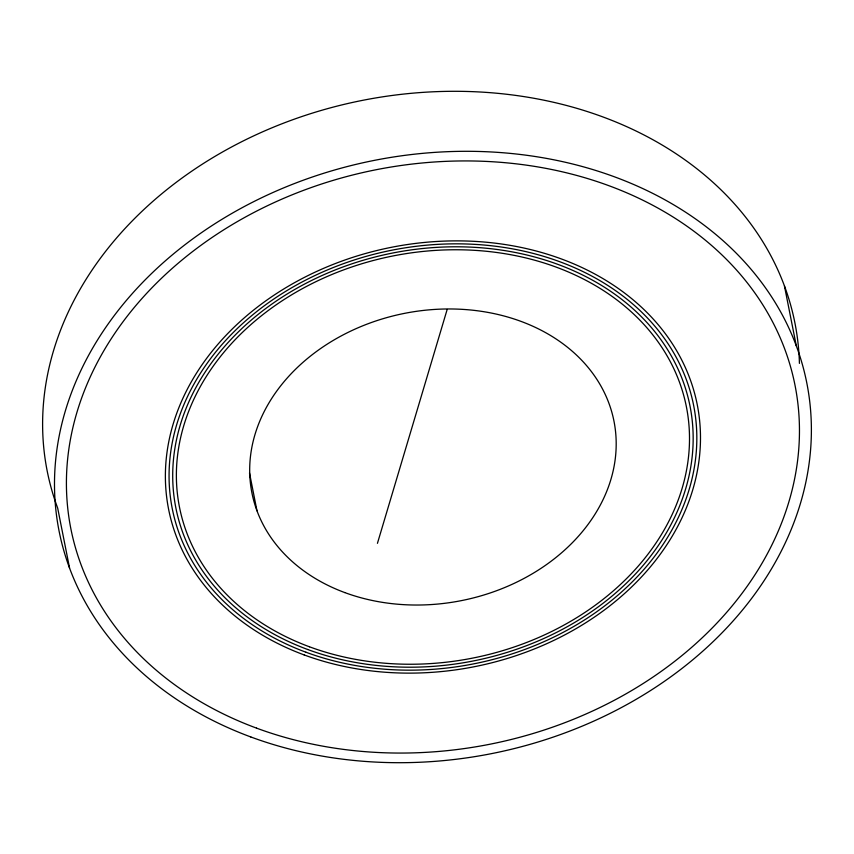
<?xml version="1.0" encoding="UTF-8"?>
<svg xmlns="http://www.w3.org/2000/svg" width="854" height="854" viewBox="0 0 854 854"><rect width="100%" height="100%" fill="white"/><g stroke="black" fill="none" stroke-linecap="round" stroke-linejoin="round"><path stroke-width="1.28" d="M377.436 543.336L447.165 309.458M784.431 285.887L796.312 345.881M249.496 472.967L256.979 510.809M69.569 568.113L57.688 508.119A381.119 302.359 -11.2 0 1 363.633 100.142A381.119 302.359 -11.2 0 1 799.419 363.388M256.52 728.12A369.109 292.826 -11.2 0 0 799.376 424.438A369.109 292.826 -11.2 0 0 242.92 218.432A369.109 292.826 -11.2 0 0 256.52 728.12M304.152 654.922A269.448 213.767 -11.2 0 0 700.429 433.234A269.448 213.767 -11.2 0 0 294.224 282.845A269.448 213.767 -11.2 0 0 304.152 654.922M344.728 592.559A184.549 146.418 -11.2 0 0 616.15 440.717A184.549 146.418 -11.2 0 0 337.928 337.714A184.549 146.418 -11.2 0 0 344.728 592.559M309.447 646.788A258.378 204.981 -11.2 0 0 689.445 434.206A258.378 204.981 -11.2 0 0 299.925 290.008A258.378 204.981 -11.2 0 0 309.447 646.788M307.686 649.499A262.061 207.906 -11.2 0 0 693.106 433.885A262.061 207.906 -11.2 0 0 298.025 287.617A262.061 207.906 -11.2 0 0 307.686 649.499M305.924 652.21A265.754 210.842 -11.2 0 0 696.768 433.554A265.754 210.842 -11.2 0 0 296.124 285.236A265.754 210.842 -11.2 0 0 305.924 652.21M250.777 736.949A381.119 302.359 -11.2 0 0 811.3 423.381A381.119 302.359 -11.2 0 0 236.739 210.671A381.119 302.359 -11.2 0 0 250.777 736.949"/></g></svg>
